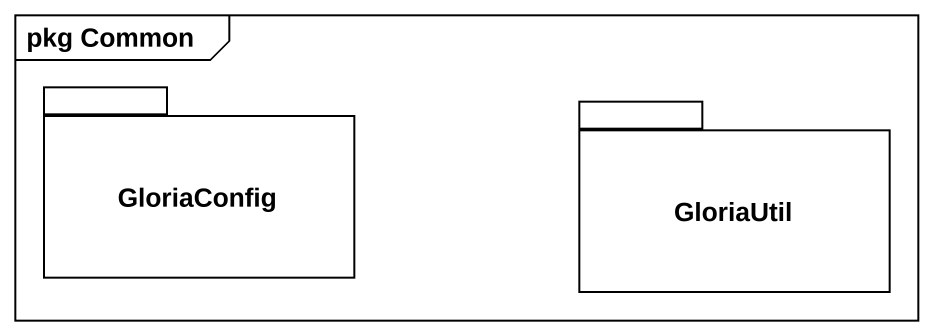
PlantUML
@startuml
mainframe pkg Common
package GloriaConfig {
}
package GloriaUtil {
}
@enduml
